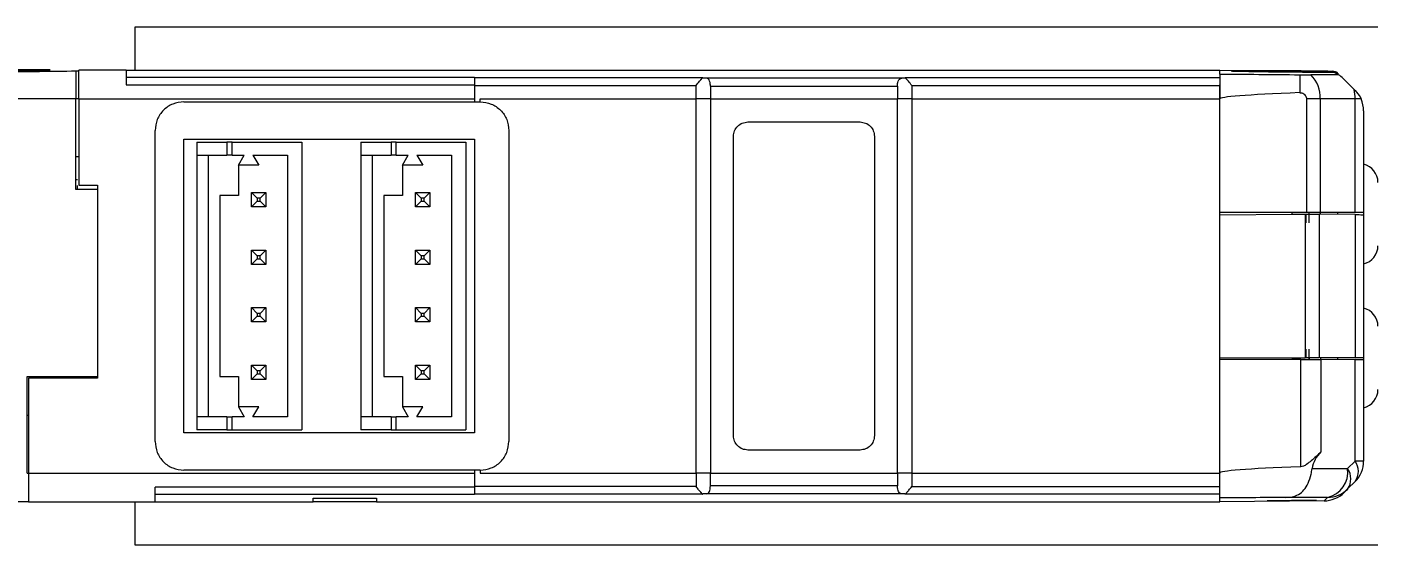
# Model space of a CAD drawing. Header units: inches. Extents: x 0.2 to 16.3, y 0.2 to 11.5.
# Drawn here: x 4.212 to 6.061, y 9.419 to 10.128 of the extents above; entities that cross this region are included whole.
import ezdxf

# ---------------------------------------------------------------- set-up
doc = ezdxf.new("R2010")
doc.units = ezdxf.units.IN
doc.header["$MEASUREMENT"] = 0
doc.linetypes.add('CENTERX2', pattern=[0.8, 0.5, -0.1, 0.1, -0.1])
doc.layers.add('CENTER_LINE', color=7, linetype='CENTERX2')
doc.styles.add('SLDTEXTSTYLE0', font='TXT', dxfattribs={"width": 0.7})
doc.dimstyles.new('SLDDIMSTYLE2', dxfattribs={"dimtxt": 0.15748, "dimasz": 0.13, "dimexe": 0, "dimexo": 0.0625, "dimgap": 0.03937, "dimtad": 1, "dimdec": 3, "dimrnd": 1e-09, "dimdsep": 46, "dimtxsty": 'SLDTEXTSTYLE0', "dimsah": 1, "dimcen": 0.09, "dimadec": 0, "dimazin": 2, "dimtfac": 1, "dimtdec": 3, "dimtofl": 0, "dimtmove": 0, "dimatfit": 3, "dimfxl": 1, "dimfrac": 2, "dimtolj": 1, "dimtzin": 12, "dimarcsym": 0})

# ---------------------------------------------------------------- blocks, each defined once
blk = doc.blocks.new('_D_25')
at = {"layer": 'CENTER_LINE'}
for p, q in [((4.2439, 10.0688), (2.5962, 10.0688)), ((2.6356, 10.0688), (2.6356, 9.4782)), ((4.175, 9.4782), (2.5962, 9.4782))]:
    blk.add_line(p, q, dxfattribs=at)
for points in [[(2.6356, 10.0688), (2.6156, 9.9388), (2.6556, 9.9388)], [(2.6356, 9.4782), (2.6556, 9.6082), (2.6156, 9.6082)]]:
    blk.add_solid(points, dxfattribs=at)
at = {"layer": 'CENTER_LINE', "insert": (2.4326, 9.532), "char_height": 0.15748, "attachment_point": 1, "rotation": 90, "style": 'SLDTEXTSTYLE0'}
blk.add_mtext('0.591', dxfattribs=at)

msp = doc.modelspace()

# ---------------------------------------------------------------- linework, layer by layer
at = {"color": 7, "linetype": 'Continuous', "lineweight": 18}
for p, q in [((4.36, 10.1278), (4.36, 10.0688)), ((6.0608, 10.1278), (4.36, 10.1278)), ((4.2793, 10.0678), (4.2832, 10.0678)), ((4.3482, 10.0688), (4.2832, 10.0688)), ((4.3482, 10.0688), (5.8443, 10.0688)), ((4.3482, 10.0688), (4.3482, 10.0489)), ((4.8246, 10.0589), (4.3482, 10.0589)), ((4.8246, 10.0583), (4.8246, 10.0589)), ((5.1369, 10.0583), (4.8246, 10.0583)), ((4.8246, 10.0583), (4.8246, 10.0478)), ((5.1341, 10.0555), (5.1368, 10.0581)), ((5.1368, 10.0581), (5.1369, 10.0583)), ((5.4091, 10.0578), (5.1417, 10.0578)), ((5.8443, 10.0583), (5.4138, 10.0583)), ((5.4138, 10.0583), (5.414, 10.0581)), ((5.4166, 10.0555), (5.414, 10.0581)), ((5.8443, 10.0635), (5.8443, 10.0688)), ((5.8443, 10.0688), (5.9983, 10.0674)), ((5.8443, 10.0635), (5.8443, 10.0294)), ((5.9539, 10.0626), (5.9539, 10.038)), ((6.0068, 10.0625), (5.9691, 10.0625)), ((5.9986, 10.0671), (5.9983, 10.0674)), ((6.0066, 10.064), (6.007, 10.0636)), ((6.0133, 10.0573), (6.028, 10.0425)), ((4.3482, 10.0489), (4.8246, 10.0489)), ((4.8246, 10.0478), (5.1278, 10.0478)), ((5.1474, 10.0469), (5.4033, 10.0469)), ((5.4033, 10.0469), (5.4033, 10.0294)), ((5.423, 10.0478), (5.8443, 10.0478)), ((5.8448, 10.0485), (5.8443, 10.0491)), ((5.8443, 10.0294), (5.8443, 10.0478)), ((6.028, 10.0425), (6.0296, 10.0409)), ((4.2832, 10.0294), (4.2793, 10.0294)), ((4.2793, 9.9054), (4.2793, 10.0294)), ((4.2832, 10.0294), (4.2832, 9.9113)), ((4.2832, 10.0294), (4.8246, 10.0294)), ((4.4269, 10.0255), (4.8325, 10.0255)), ((4.8325, 10.0255), (4.8325, 10.0294)), ((4.8325, 10.0294), (5.1277, 10.0294)), ((5.1474, 10.0294), (5.1277, 10.0294)), ((5.1277, 9.5176), (5.1277, 10.0294)), ((5.1474, 10.0294), (5.1474, 9.5176)), ((5.1474, 10.0294), (5.4033, 10.0294)), ((5.4033, 9.5176), (5.4033, 10.0294)), ((5.423, 10.0294), (5.4033, 10.0294)), ((5.423, 10.0294), (5.423, 9.5176)), ((5.423, 10.0294), (5.8443, 10.0294)), ((5.8443, 9.5176), (5.8443, 10.0294)), ((5.8443, 9.8739), (5.8443, 10.0294)), ((5.9818, 10.0294), (5.9629, 10.0294)), ((5.9629, 10.0294), (5.9629, 9.8739)), ((6.0296, 10.0294), (5.9818, 10.0294)), ((5.9818, 10.0294), (5.9818, 9.8739)), ((6.0296, 9.8739), (6.0296, 10.0294)), ((6.0376, 10.0294), (6.0296, 10.0294)), ((6.0411, 10.0131), (6.0411, 9.8739)), ((4.3876, 9.5609), (4.3876, 9.9861)), ((4.8718, 9.9861), (4.8718, 9.5609)), ((5.1986, 9.9979), (5.3521, 9.9979)), ((4.4269, 9.9743), (4.8246, 9.9743)), ((4.4269, 9.5727), (4.4269, 9.9743)), ((4.4447, 9.9704), (4.4447, 9.9526)), ((4.4447, 9.9704), (4.486, 9.9704)), ((4.486, 9.9704), (4.486, 9.9526)), ((4.4929, 9.9704), (4.486, 9.9704)), ((4.4929, 9.9526), (4.4929, 9.9704)), ((4.4929, 9.9704), (4.5884, 9.9704)), ((4.5884, 9.9704), (4.5884, 9.5767)), ((4.6691, 9.9704), (4.6691, 9.9526)), ((4.6691, 9.9704), (4.7104, 9.9704)), ((4.7104, 9.9704), (4.7104, 9.9526)), ((4.7174, 9.9704), (4.7104, 9.9704)), ((4.7174, 9.9526), (4.7174, 9.9704)), ((4.7174, 9.9704), (4.8128, 9.9704)), ((4.8128, 9.9704), (4.8128, 9.5767)), ((4.8246, 9.9743), (4.8246, 9.5727)), ((5.1789, 9.5688), (5.1789, 9.9782)), ((5.3718, 9.9782), (5.3718, 9.5688)), ((4.2793, 9.9507), (4.2832, 9.9507)), ((4.4447, 9.9526), (4.486, 9.9526)), ((4.4447, 9.9526), (4.4447, 9.5944)), ((4.4604, 9.9526), (4.4604, 9.5944)), ((4.4929, 9.9526), (4.486, 9.9526)), ((4.4929, 9.9526), (4.5096, 9.9526)), ((4.5017, 9.9389), (4.5096, 9.9526)), ((4.5214, 9.9526), (4.5687, 9.9526)), ((4.5214, 9.9526), (4.5294, 9.9389)), ((4.5687, 9.9526), (4.5687, 9.5944)), ((4.6691, 9.9526), (4.7104, 9.9526)), ((4.6691, 9.9526), (4.6691, 9.5944)), ((4.6848, 9.9526), (4.6848, 9.5944)), ((4.7174, 9.9526), (4.7104, 9.9526)), ((4.7174, 9.9526), (4.734, 9.9526)), ((4.7261, 9.9389), (4.734, 9.9526)), ((4.7458, 9.9526), (4.7931, 9.9526)), ((4.7458, 9.9526), (4.7538, 9.9389)), ((4.7931, 9.9526), (4.7931, 9.5944)), ((4.5294, 9.9389), (4.5017, 9.9389)), ((4.5017, 9.9389), (4.5017, 9.8975)), ((4.7538, 9.9389), (4.7261, 9.9389)), ((4.7261, 9.9389), (4.7261, 9.8975)), ((4.2813, 9.9054), (4.2813, 9.9111)), ((4.2832, 9.9152), (4.2832, 9.9152)), ((4.2832, 9.9113), (4.3088, 9.9113)), ((4.3088, 9.9113), (4.3088, 9.6475)), ((4.3088, 9.9054), (4.2793, 9.9054)), ((4.4762, 9.8975), (4.4762, 9.6495)), ((4.5017, 9.8975), (4.4762, 9.8975)), ((4.5195, 9.9015), (4.5273, 9.8936)), ((4.5195, 9.9015), (4.5392, 9.9015)), ((4.5195, 9.8818), (4.5195, 9.9015)), ((4.5195, 9.8818), (4.5273, 9.8896)), ((4.5313, 9.8936), (4.5273, 9.8936)), ((4.5273, 9.8936), (4.5273, 9.8896)), ((4.5273, 9.8896), (4.5313, 9.8896)), ((4.5313, 9.8936), (4.5392, 9.9015)), ((4.5313, 9.8896), (4.5313, 9.8936)), ((4.5313, 9.8896), (4.5392, 9.8818)), ((4.5392, 9.9015), (4.5392, 9.8818)), ((4.7006, 9.8975), (4.7006, 9.6495)), ((4.7261, 9.8975), (4.7006, 9.8975)), ((4.7439, 9.8818), (4.7439, 9.9015)), ((4.7439, 9.9015), (4.7518, 9.8936)), ((4.7439, 9.9015), (4.7636, 9.9015)), ((4.7439, 9.8818), (4.7518, 9.8896)), ((4.7518, 9.8936), (4.7518, 9.8896)), ((4.7557, 9.8936), (4.7518, 9.8936)), ((4.7518, 9.8896), (4.7557, 9.8896)), ((4.7557, 9.8936), (4.7636, 9.9015)), ((4.7557, 9.8896), (4.7557, 9.8936)), ((4.7557, 9.8896), (4.7636, 9.8818)), ((4.7636, 9.9015), (4.7636, 9.8818)), ((4.5392, 9.8818), (4.5195, 9.8818)), ((4.7636, 9.8818), (4.7439, 9.8818)), ((5.9629, 9.8739), (5.8443, 9.8739)), ((5.8443, 9.8711), (5.9433, 9.8719)), ((5.8443, 9.6759), (5.8443, 9.8711)), ((5.9433, 9.8719), (5.9433, 9.8739)), ((5.9433, 9.8719), (5.9614, 9.8718)), ((5.9614, 9.8718), (5.9614, 9.6752)), ((5.9624, 9.8601), (5.9624, 9.8718)), ((5.9818, 9.8739), (5.9629, 9.8739)), ((5.9663, 9.8739), (5.9663, 9.8601)), ((5.9666, 9.8717), (5.9666, 9.8739)), ((5.9804, 9.8716), (5.9804, 9.6754)), ((6.0296, 9.8712), (5.9804, 9.8716)), ((6.0296, 9.8739), (5.9818, 9.8739)), ((5.9821, 9.8716), (5.9821, 9.8739)), ((6.0057, 9.8714), (6.0057, 9.8739)), ((6.0411, 9.8739), (6.0296, 9.8739)), ((6.0296, 9.8712), (6.0296, 9.6758)), ((6.0411, 9.8739), (6.0411, 9.8711)), ((6.0411, 9.8711), (6.0411, 9.6759)), ((4.5273, 9.8148), (4.5195, 9.8227)), ((4.5195, 9.8227), (4.5392, 9.8227)), ((4.5195, 9.803), (4.5195, 9.8227)), ((4.5313, 9.8148), (4.5392, 9.8227)), ((4.5392, 9.8227), (4.5392, 9.803)), ((4.7518, 9.8148), (4.7439, 9.8227)), ((4.7439, 9.8227), (4.7636, 9.8227)), ((4.7439, 9.803), (4.7439, 9.8227)), ((4.7557, 9.8148), (4.7636, 9.8227)), ((4.7636, 9.8227), (4.7636, 9.803)), ((4.5195, 9.803), (4.5273, 9.8109)), ((4.5392, 9.803), (4.5195, 9.803)), ((4.5313, 9.8148), (4.5273, 9.8148)), ((4.5273, 9.8148), (4.5273, 9.8109)), ((4.5273, 9.8109), (4.5313, 9.8109)), ((4.5313, 9.8109), (4.5313, 9.8148)), ((4.5392, 9.803), (4.5313, 9.8109)), ((4.7439, 9.803), (4.7518, 9.8109)), ((4.7636, 9.803), (4.7439, 9.803)), ((4.7557, 9.8148), (4.7518, 9.8148)), ((4.7518, 9.8148), (4.7518, 9.8109)), ((4.7518, 9.8109), (4.7557, 9.8109)), ((4.7557, 9.8109), (4.7557, 9.8148)), ((4.7636, 9.803), (4.7557, 9.8109)), ((4.5195, 9.744), (4.5392, 9.744)), ((4.5195, 9.744), (4.5273, 9.7361)), ((4.5195, 9.7243), (4.5195, 9.744)), ((4.5392, 9.744), (4.5313, 9.7361)), ((4.5392, 9.744), (4.5392, 9.7243)), ((4.7439, 9.7243), (4.7439, 9.744)), ((4.7439, 9.744), (4.7518, 9.7361)), ((4.7439, 9.744), (4.7636, 9.744)), ((4.7636, 9.744), (4.7557, 9.7361)), ((4.7636, 9.744), (4.7636, 9.7243)), ((4.5273, 9.7322), (4.5195, 9.7243)), ((4.5392, 9.7243), (4.5195, 9.7243)), ((4.5313, 9.7361), (4.5273, 9.7361)), ((4.5273, 9.7361), (4.5273, 9.7322)), ((4.5273, 9.7322), (4.5313, 9.7322)), ((4.5313, 9.7322), (4.5313, 9.7361)), ((4.5313, 9.7322), (4.5392, 9.7243)), ((4.7518, 9.7322), (4.7439, 9.7243)), ((4.7636, 9.7243), (4.7439, 9.7243)), ((4.7518, 9.7361), (4.7518, 9.7322)), ((4.7557, 9.7361), (4.7518, 9.7361)), ((4.7518, 9.7322), (4.7557, 9.7322)), ((4.7557, 9.7322), (4.7557, 9.7361)), ((4.7557, 9.7322), (4.7636, 9.7243)), ((5.9624, 9.6752), (5.9624, 9.6869)), ((5.9663, 9.6869), (5.9663, 9.6731)), ((5.8443, 9.6759), (5.9433, 9.6751)), ((5.9553, 9.6731), (5.8443, 9.6731)), ((5.8443, 9.5176), (5.8443, 9.6731)), ((5.9433, 9.6751), (5.9614, 9.6752)), ((5.9433, 9.6751), (5.9433, 9.6731)), ((5.9553, 9.5263), (5.9553, 9.6731)), ((5.9553, 9.6731), (5.9828, 9.6731)), ((5.9666, 9.6753), (5.9666, 9.6731)), ((6.0296, 9.6758), (5.9804, 9.6754)), ((5.9821, 9.6754), (5.9821, 9.6731)), ((5.9828, 9.6731), (5.9828, 9.5464)), ((6.0296, 9.6731), (5.9828, 9.6731)), ((6.0057, 9.6731), (6.0057, 9.6756)), ((6.0296, 9.5339), (6.0296, 9.6731)), ((6.0296, 9.6731), (6.0411, 9.6731)), ((6.0411, 9.6759), (6.0411, 9.6731)), ((6.0411, 9.6731), (6.0411, 9.5339)), ((4.2124, 9.6495), (4.3088, 9.6495)), ((4.2124, 9.5176), (4.2124, 9.6495)), ((4.4762, 9.6495), (4.5017, 9.6495)), ((4.5017, 9.6495), (4.5017, 9.6082)), ((4.5195, 9.6456), (4.5195, 9.6652)), ((4.5195, 9.6652), (4.5273, 9.6574)), ((4.5195, 9.6652), (4.5392, 9.6652)), ((4.5195, 9.6456), (4.5273, 9.6534)), ((4.5273, 9.6574), (4.5273, 9.6534)), ((4.5313, 9.6574), (4.5273, 9.6574)), ((4.5273, 9.6534), (4.5313, 9.6534)), ((4.5313, 9.6574), (4.5392, 9.6652)), ((4.5313, 9.6534), (4.5313, 9.6574)), ((4.5313, 9.6534), (4.5392, 9.6456)), ((4.5392, 9.6652), (4.5392, 9.6456)), ((4.7006, 9.6495), (4.7261, 9.6495)), ((4.7261, 9.6495), (4.7261, 9.6082)), ((4.7439, 9.6652), (4.7518, 9.6574)), ((4.7439, 9.6652), (4.7636, 9.6652)), ((4.7439, 9.6456), (4.7439, 9.6652)), ((4.7439, 9.6456), (4.7518, 9.6534)), ((4.7557, 9.6574), (4.7518, 9.6574)), ((4.7518, 9.6574), (4.7518, 9.6534)), ((4.7518, 9.6534), (4.7557, 9.6534)), ((4.7557, 9.6574), (4.7636, 9.6652)), ((4.7557, 9.6534), (4.7557, 9.6574)), ((4.7557, 9.6534), (4.7636, 9.6456)), ((4.7636, 9.6652), (4.7636, 9.6456)), ((4.2143, 9.6475), (4.2143, 9.5176)), ((4.3088, 9.6475), (4.2143, 9.6475)), ((4.5392, 9.6456), (4.5195, 9.6456)), ((4.7636, 9.6456), (4.7439, 9.6456)), ((4.2143, 9.5963), (4.2124, 9.5963)), ((4.4447, 9.5944), (4.4447, 9.5767)), ((4.486, 9.5944), (4.4447, 9.5944)), ((4.486, 9.5944), (4.486, 9.5767)), ((4.486, 9.5944), (4.4929, 9.5944)), ((4.5096, 9.5944), (4.4929, 9.5944)), ((4.4929, 9.5767), (4.4929, 9.5944)), ((4.5017, 9.6082), (4.5096, 9.5944)), ((4.5294, 9.6082), (4.5017, 9.6082)), ((4.5214, 9.5944), (4.5294, 9.6082)), ((4.5687, 9.5944), (4.5214, 9.5944)), ((4.6691, 9.5944), (4.6691, 9.5767)), ((4.7104, 9.5944), (4.6691, 9.5944)), ((4.7104, 9.5944), (4.7174, 9.5944)), ((4.7104, 9.5944), (4.7104, 9.5767)), ((4.734, 9.5944), (4.7174, 9.5944)), ((4.7174, 9.5767), (4.7174, 9.5944)), ((4.7261, 9.6082), (4.734, 9.5944)), ((4.7538, 9.6082), (4.7261, 9.6082)), ((4.7458, 9.5944), (4.7538, 9.6082)), ((4.7931, 9.5944), (4.7458, 9.5944)), ((4.486, 9.5767), (4.4447, 9.5767)), ((4.486, 9.5767), (4.4929, 9.5767)), ((4.4929, 9.5767), (4.5884, 9.5767)), ((4.7104, 9.5767), (4.6691, 9.5767)), ((4.7104, 9.5767), (4.7174, 9.5767)), ((4.7174, 9.5767), (4.8128, 9.5767)), ((4.8246, 9.5727), (4.4269, 9.5727)), ((5.3521, 9.5491), (5.1986, 9.5491)), ((4.8325, 9.5215), (4.4269, 9.5215)), ((4.8325, 9.5215), (4.8325, 9.5176)), ((5.9707, 9.5236), (6.0193, 9.5236)), ((6.0193, 9.5236), (6.0296, 9.5339)), ((6.0411, 9.5339), (6.0296, 9.5339)), ((4.2124, 9.5176), (4.2143, 9.5176)), ((4.2143, 9.5176), (4.8246, 9.5176)), ((4.8325, 9.5176), (5.1277, 9.5176)), ((5.1474, 9.5176), (5.1277, 9.5176)), ((5.1474, 9.5176), (5.4033, 9.5176)), ((5.1474, 9.5002), (5.1474, 9.5176)), ((5.423, 9.5176), (5.4033, 9.5176)), ((5.423, 9.5176), (5.8443, 9.5176)), ((5.8443, 9.4835), (5.8443, 9.5176)), ((6.0296, 9.5061), (6.0193, 9.4958)), ((4.8246, 9.4981), (4.3876, 9.4981)), ((4.8246, 9.4882), (4.3876, 9.4882)), ((4.6041, 9.4834), (4.6907, 9.4834)), ((4.6041, 9.4782), (4.6041, 9.4834)), ((4.6907, 9.4834), (4.6907, 9.4782)), ((5.1278, 9.4993), (4.8246, 9.4992)), ((5.1369, 9.4887), (4.8246, 9.4887)), ((5.1368, 9.4889), (5.1341, 9.4915)), ((5.1368, 9.4889), (5.1369, 9.4887)), ((5.4091, 9.4892), (5.1417, 9.4892)), ((5.4033, 9.5002), (5.1474, 9.5002)), ((5.4138, 9.4887), (5.414, 9.4889)), ((5.8443, 9.4887), (5.4138, 9.4887)), ((5.414, 9.4889), (5.4166, 9.4915)), ((5.423, 9.4993), (5.8443, 9.4992)), ((5.8443, 9.4782), (5.8443, 9.4835)), ((5.9918, 9.4843), (5.9337, 9.4843)), ((5.987, 9.4795), (5.9918, 9.4843)), ((6.0193, 9.4958), (6.0145, 9.491)), ((4.2143, 9.4782), (4.1514, 9.4782)), ((4.2143, 9.4782), (4.3876, 9.4782)), ((4.36, 9.4782), (4.36, 9.4192)), ((4.3876, 9.4782), (4.6041, 9.4782)), ((4.6907, 9.4782), (4.6041, 9.4782)), ((4.6907, 9.4782), (5.8443, 9.4782)), ((5.987, 9.4795), (5.8443, 9.4782)), ((4.36, 9.4192), (6.0608, 9.4192))]:
    msp.add_line(p, q, dxfattribs=at)
at = {"color": 8, "linetype": 'Continuous', "lineweight": 18}
msp.add_line((4.2793, 9.9191), (4.2813, 9.9191), dxfattribs=at)
at = {"color": 7, "linetype": 'Continuous', "lineweight": 18}
for centre, radius, start, end in [((5.9367, 10.031), 0.0451, 357.9275, 44.1764), ((5.9854, 10.0294), 0.0394, 57.1222, 68.5055), ((5.9854, 10.0294), 0.0394, 45, 57.1222), ((5.9753, 10.0295), 0.0543, 359.9208, 13.9139), ((6.0018, 10.0131), 0.0394, 0, 24.4698), ((6.0352, 9.9152), 0.0256, 0, 76.6576), ((6.0352, 9.8286), 0.0256, 283.3424, 0), ((6.0352, 9.7184), 0.0256, 0, 76.6576), ((6.0352, 9.6318), 0.0256, 283.3424, 0), ((6.0096, 9.5176), 0.0394, 133.0427, 171.1675), ((5.9843, 9.5188), 0.0353, 282.2637, 7.8728), ((5.9993, 9.5097), 0.0244, 325.1431, 34.8569), ((6.0096, 9.52), 0.0244, 325.1431, 34.8569), ((6.0018, 9.5339), 0.0394, 315, 0), ((5.9915, 9.5236), 0.0394, 270.4951, 314.9996)]:
    msp.add_arc(centre, radius, start, end, dxfattribs=at)
for centre, major_axis, ratio, start_param, end_param in [((9.7728, 10.0294), (4.5114, -0.0394), 0.000076, 3.655544, 3.703017), ((5.9427, 10.0671), (0.0827, -0.0007), 0.008726, 0.827729, 5.47606), ((5.9982, 10.0556), (-0.00835, 0.00835), 0.999923, 4.712389, 5.489099), ((10.3556, 10.0294), (4.5114, 0), 0.008727, 2.920639, 3.141593), ((10.3556, 9.5176), (4.5114, 0), 0.008727, 2.919317, 3.141593), ((9.7728, 9.5176), (4.5114, 0.0394), 0.000076, 2.58867, 2.627642), ((5.9867, 9.5188), (0.0278, 0.0278), 0.999923, 3.935679, 4.712389)]:
    msp.add_ellipse(centre, major_axis=major_axis, ratio=ratio, start_param=start_param, end_param=end_param, dxfattribs=at)
msp.add_ellipse((5.9427, 9.48), major_axis=(0.0335, 0.0003), ratio=0.008726, dxfattribs=at)
for points, knots in [([(4.0529, 10.065), (4.0952, 10.0655), (4.1706, 10.0665), (4.2461, 10.0674), (4.2793, 10.0678)], [0, 0, 0, 0, 0.560004, 1, 1, 1, 1]), ([(4.2793, 10.0678), (4.2793, 10.0674), (4.2793, 10.0665), (4.2793, 10.0599), (4.2793, 10.0502), (4.2793, 10.0394), (4.2793, 10.0322), (4.2793, 10.0294)], [0, 0, 0, 0, 0.214703, 0.429407, 0.644092, 0.858769, 1, 1, 1, 1]), ([(5.1278, 10.0477), (5.1294, 10.0499), (5.1316, 10.0529), (5.1336, 10.0549), (5.1341, 10.0555)], [0, 0, 0, 0, 0.727207, 1, 1, 1, 1]), ([(5.1417, 10.0578), (5.1398, 10.0579), (5.1371, 10.058), (5.1368, 10.0581), (5.1368, 10.0581)], [0, 0, 0, 0, 0.715699, 1, 1, 1, 1]), ([(5.1474, 10.0469), (5.1473, 10.0486), (5.1471, 10.0521), (5.1457, 10.0557), (5.1438, 10.0575), (5.1423, 10.0577), (5.1417, 10.0578)], [0, 0, 0, 0, 0.270501, 0.540639, 0.820445, 1, 1, 1, 1]), ([(5.4033, 10.0469), (5.4034, 10.0486), (5.4036, 10.0521), (5.405, 10.0557), (5.4069, 10.0575), (5.4085, 10.0577), (5.4091, 10.0578)], [0, 0, 0, 0, 0.270501, 0.54064, 0.820446, 1, 1, 1, 1]), ([(5.414, 10.0581), (5.4138, 10.0581), (5.4133, 10.058), (5.4106, 10.0579), (5.4091, 10.0578)], [0, 0, 0, 0, 0.4520547, 1, 1, 1, 1]), ([(5.423, 10.0477), (5.4213, 10.0499), (5.4191, 10.0529), (5.4172, 10.0549), (5.4166, 10.0555)], [0, 0, 0, 0, 0.727207, 1, 1, 1, 1]), ([(5.9539, 10.0626), (5.9553, 10.0625), (5.9581, 10.0625), (5.9631, 10.0625), (5.9668, 10.0625), (5.9688, 10.0625), (5.9691, 10.0625)], [0, 0, 0, 0, 0.238751, 0.502449, 0.923769, 1, 1, 1, 1]), ([(6.007, 10.0636), (6.0055, 10.0647), (6.003, 10.0667), (5.9999, 10.067), (5.9986, 10.0671)], [0, 0, 0, 0, 0.582995, 1, 1, 1, 1]), ([(5.1277, 10.0294), (5.1277, 10.0314), (5.1277, 10.0353), (5.1277, 10.0406), (5.1278, 10.0451), (5.1278, 10.0469), (5.1278, 10.0477)], [0, 0, 0, 0, 0.249883, 0.499844, 0.749883, 1, 1, 1, 1]), ([(5.423, 10.0477), (5.423, 10.0469), (5.423, 10.0451), (5.423, 10.0406), (5.423, 10.0353), (5.423, 10.0314), (5.423, 10.0294)], [0, 0, 0, 0, 0.250117, 0.500156, 0.750117, 1, 1, 1, 1]), ([(5.9539, 10.038), (5.9549, 10.038), (5.9569, 10.0379), (5.9595, 10.0365), (5.9615, 10.0344), (5.9627, 10.0319), (5.9629, 10.0302), (5.9629, 10.0294)], [0, 0, 0, 0, 0.209529, 0.419059, 0.628588, 0.838117, 1, 1, 1, 1]), ([(6.0296, 10.0409), (6.0321, 10.038), (6.0353, 10.0342), (6.0372, 10.0303), (6.0376, 10.0294)], [0, 0, 0, 0, 0.765617, 1, 1, 1, 1]), ([(4.2793, 10.0294), (4.2371, 10.0295), (4.1616, 10.0296), (4.0861, 10.0295), (4.0529, 10.0294)], [0, 0, 0, 0, 0.5600048, 1, 1, 1, 1]), ([(5.9614, 9.8718), (5.9654, 9.8717), (5.9725, 9.8717), (5.978, 9.8716), (5.9804, 9.8716)], [0, 0, 0, 0, 0.557682, 1, 1, 1, 1]), ([(6.0296, 9.8712), (6.0333, 9.8711), (6.0399, 9.8711), (6.0408, 9.8711), (6.0411, 9.8711)], [0, 0, 0, 0, 0.557568, 1, 1, 1, 1]), ([(5.9804, 9.6754), (5.9772, 9.6754), (5.9716, 9.6753), (5.9645, 9.6753), (5.9614, 9.6752)], [0, 0, 0, 0, 0.557681, 1, 1, 1, 1]), ([(6.0296, 9.6758), (6.0333, 9.6759), (6.0399, 9.6759), (6.0408, 9.6759), (6.0411, 9.6759)], [0, 0, 0, 0, 0.557568, 1, 1, 1, 1]), ([(5.9828, 9.5464), (5.9785, 9.5424), (5.9725, 9.5368), (5.9641, 9.53), (5.9593, 9.527), (5.9564, 9.5265), (5.9553, 9.5263)], [0, 0, 0, 0, 0.5436634, 0.7640714, 0.9027298, 1, 1, 1, 1]), ([(5.9337, 9.4843), (5.937, 9.4844), (5.9436, 9.4847), (5.9528, 9.488), (5.96, 9.4942), (5.9656, 9.5038), (5.969, 9.5142), (5.9703, 9.5211), (5.9707, 9.5236)], [0, 0, 0, 0, 0.154072, 0.309207, 0.488335, 0.671502, 0.878231, 1, 1, 1, 1]), ([(5.1277, 9.5176), (5.1277, 9.5156), (5.1277, 9.5117), (5.1278, 9.5064), (5.1278, 9.5019), (5.1278, 9.5002), (5.1278, 9.4993)], [0, 0, 0, 0, 0.249826, 0.499768, 0.749826, 1, 1, 1, 1]), ([(5.4033, 9.5176), (5.4033, 9.5146), (5.4033, 9.5085), (5.4033, 9.5029), (5.4033, 9.5002)], [0, 0, 0, 0, 0.500008, 1, 1, 1, 1]), ([(5.423, 9.5176), (5.423, 9.5156), (5.423, 9.5117), (5.423, 9.5064), (5.423, 9.5019), (5.423, 9.5002), (5.423, 9.4993)], [0, 0, 0, 0, 0.249883, 0.499844, 0.749883, 1, 1, 1, 1]), ([(5.1341, 9.4915), (5.1332, 9.4925), (5.1312, 9.4946), (5.129, 9.4976), (5.1278, 9.4993)], [0, 0, 0, 0, 0.453789, 1, 1, 1, 1]), ([(5.1417, 9.4892), (5.1402, 9.4891), (5.1375, 9.489), (5.137, 9.4889), (5.1368, 9.4889)], [0, 0, 0, 0, 0.523313, 1, 1, 1, 1]), ([(5.1417, 9.4892), (5.1426, 9.4894), (5.1443, 9.4897), (5.1461, 9.4921), (5.1472, 9.4955), (5.1473, 9.4986), (5.1474, 9.5002)], [0, 0, 0, 0, 0.268331, 0.522065, 0.764688, 1, 1, 1, 1]), ([(5.4091, 9.4892), (5.4082, 9.4894), (5.4065, 9.4897), (5.4047, 9.4921), (5.4035, 9.4955), (5.4034, 9.4986), (5.4033, 9.5002)], [0, 0, 0, 0, 0.268398, 0.522178, 0.764747, 1, 1, 1, 1]), ([(5.414, 9.4889), (5.4138, 9.4889), (5.4133, 9.489), (5.4105, 9.4891), (5.4091, 9.4892)], [0, 0, 0, 0, 0.479315, 1, 1, 1, 1]), ([(5.4166, 9.4915), (5.4174, 9.4924), (5.4194, 9.4945), (5.4216, 9.4975), (5.423, 9.4993)], [0, 0, 0, 0, 0.395708, 1, 1, 1, 1])]:
    msp.add_open_spline(points, degree=3, knots=knots, dxfattribs=at)
for points in [[(4.2832, 10.0294), (4.2832, 10.0346), (4.2832, 10.0449), (4.2832, 10.0579), (4.2832, 10.067), (4.2832, 10.0682), (4.2832, 10.0688)], [(4.8246, 10.0478), (4.8246, 10.0443), (4.8246, 10.0371), (4.8246, 10.0294), (4.8246, 10.0255)], [(5.1474, 10.0469), (5.1474, 10.0441), (5.1474, 10.0385), (5.1474, 10.0324), (5.1474, 10.0294)], [(4.4269, 10.0255), (4.4218, 10.0249), (4.4115, 10.0237), (4.3985, 10.0146), (4.3894, 10.0016), (4.3882, 9.9913), (4.3876, 9.9861)], [(4.8325, 10.0255), (4.8376, 10.0249), (4.8479, 10.0237), (4.8609, 10.0146), (4.8701, 10.0016), (4.8712, 9.9913), (4.8718, 9.9861)], [(5.1789, 9.9782), (5.1792, 9.9808), (5.1798, 9.986), (5.1844, 9.9925), (5.1909, 9.997), (5.196, 9.9976), (5.1986, 9.9979)], [(5.3521, 9.9979), (5.3547, 9.9976), (5.3599, 9.997), (5.3664, 9.9925), (5.3709, 9.986), (5.3715, 9.9808), (5.3718, 9.9782)], [(4.3876, 9.5609), (4.3882, 9.5558), (4.3894, 9.5454), (4.3985, 9.5324), (4.4115, 9.5233), (4.4218, 9.5221), (4.4269, 9.5215)], [(4.8325, 9.5215), (4.8376, 9.5221), (4.8479, 9.5233), (4.8609, 9.5324), (4.8701, 9.5454), (4.8712, 9.5558), (4.8718, 9.5609)], [(5.1986, 9.5491), (5.196, 9.5494), (5.1909, 9.55), (5.1844, 9.5545), (5.1798, 9.561), (5.1792, 9.5662), (5.1789, 9.5688)], [(5.3718, 9.5688), (5.3715, 9.5662), (5.3709, 9.561), (5.3664, 9.5545), (5.3599, 9.55), (5.3547, 9.5494), (5.3521, 9.5491)], [(4.8246, 9.5215), (4.8246, 9.5177), (4.8246, 9.5099), (4.8246, 9.5028), (4.8246, 9.4992)], [(4.2143, 9.5176), (4.2143, 9.5124), (4.2143, 9.5021), (4.2143, 9.4891), (4.2143, 9.48), (4.2143, 9.4788), (4.2143, 9.4782)], [(5.8443, 9.4992), (5.8443, 9.5021), (5.8443, 9.508), (5.8443, 9.5144), (5.8443, 9.5176)], [(4.3876, 9.4782), (4.3876, 9.4785), (4.3876, 9.479), (4.3876, 9.4832), (4.3876, 9.4895), (4.3876, 9.4952), (4.3876, 9.4981)], [(4.8246, 9.4992), (4.8246, 9.4977), (4.8246, 9.4947), (4.8246, 9.4914), (4.8246, 9.4892), (4.8246, 9.4889), (4.8246, 9.4887)], [(5.8443, 9.4887), (5.8443, 9.4889), (5.8443, 9.4892), (5.8443, 9.4914), (5.8443, 9.4947), (5.8443, 9.4977), (5.8443, 9.4992)]]:
    msp.add_open_spline(points, degree=3, dxfattribs=at)

# ---------------------------------------------------------------- dimensions: what is measured, and where the dimension line sits
at = {"layer": 'CENTER_LINE'}
dim = msp.add_linear_dim(base=(2.6356, 9.4782), p1=(4.2832, 10.0688), p2=(4.2143, 9.4782), angle=90, dimstyle='SLDDIMSTYLE2', dxfattribs=at)
dim.commit()
dim.dimension.update_dxf_attribs({"geometry": '_D_25', "text_midpoint": (2.6356, 9.7735), "dimtype": 160})

doc.saveas('drawing.dxf')
